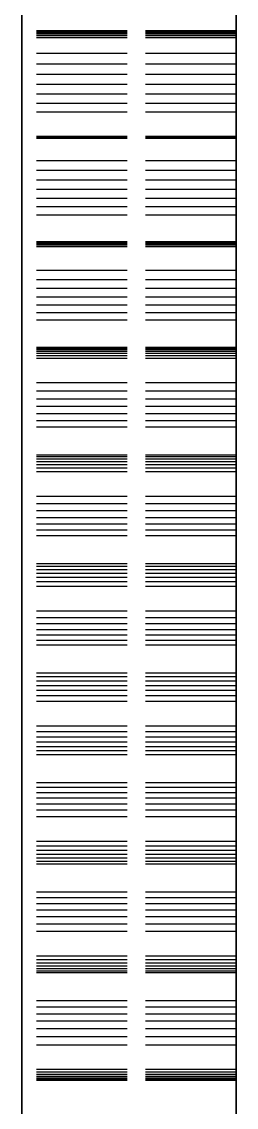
# Model space of a CAD drawing. Header units: millimetres. Extents: x -31 to 125, y -47 to 96.
# Drawn here: x 91.12 to 94.12, y -5.51 to 9.69 of the extents above; entities that cross this region are included whole.
import ezdxf

# ---------------------------------------------------------------- set-up
doc = ezdxf.new("R2010")
doc.units = ezdxf.units.MM
doc.linetypes.add('DASHED', pattern=[1.524, 1.27, -0.254])
doc.layers.add('HIDDEN', color=8, linetype='DASHED')
doc.layers.add('VISIBLE', color=7, linetype='CONTINUOUS')

msp = doc.modelspace()

# ---------------------------------------------------------------- linework, layer by layer
at = {"layer": 'HIDDEN'}
for points in [[(91.125, 10.28571), (91.125, 9.52381), (91.125, 8.7619), (91.125, 8), (91.125, 7.2381), (91.125, 6.47619), (91.125, 5.71429), (91.125, 4.95238), (91.125, 4.19048), (91.125, 3.42857), (91.125, 2.66667), (91.125, 1.90476), (91.125, 1.14286), (91.125, 0.38095), (91.125, -0.38095), (91.125, -1.14286), (91.125, -1.90476), (91.125, -2.66667), (91.125, -3.42857), (91.125, -4.19048), (91.125, -4.95238), (91.125, -5.71429)], [(91.125, 10.12698), (91.125, 9.42857), (91.125, 8.73016), (91.125, 8.03175), (91.125, 7.33333), (91.125, 6.63492), (91.125, 5.93651), (91.125, 5.2381), (91.125, 4.53968), (91.125, 3.84127), (91.125, 3.14286), (91.125, 2.44444), (91.125, 1.74603), (91.125, 1.04762), (91.125, 0.34921), (91.125, -0.34921), (91.125, -1.04762), (91.125, -1.74603), (91.125, -2.44444), (91.125, -3.14286), (91.125, -3.84127), (91.125, -4.53968), (91.125, -5.2381), (91.125, -5.93651)], [(91.125, 0), (91.125, 0.38095), (91.125, 0.7619), (91.125, 1.14286), (91.125, 1.52381), (91.125, 1.90476), (91.125, 2.28571), (91.125, 2.66667), (91.125, 3.04762), (91.125, 3.42857), (91.125, 3.80952), (91.125, 4.19048), (91.125, 4.57143), (91.125, 4.95238), (91.125, 5.33333), (91.125, 5.71429), (91.125, 6.09524), (91.125, 6.47619), (91.125, 6.85714), (91.125, 7.2381), (91.125, 7.61905), (91.125, 8), (91.125, 8.38095), (91.125, 8.7619), (91.125, 9.14286), (91.125, 9.52381), (91.125, 9.90476)], [(91.125, 9.46594), (91.125, 9.82161)], [(91.125, 9.82161), (91.125, 9.46594)], [(91.125, 0), (91.125, 0.34921), (91.125, 0.69841), (91.125, 1.04762), (91.125, 1.39683), (91.125, 1.74603), (91.125, 2.09524), (91.125, 2.44444), (91.125, 2.79365), (91.125, 3.14286), (91.125, 3.49206), (91.125, 3.84127), (91.125, 4.19048), (91.125, 4.53968), (91.125, 4.88889), (91.125, 5.2381), (91.125, 5.5873), (91.125, 5.93651), (91.125, 6.28571), (91.125, 6.63492), (91.125, 6.98413), (91.125, 7.33333), (91.125, 7.68254), (91.125, 8.03175), (91.125, 8.38095), (91.125, 8.73016), (91.125, 9.07937), (91.125, 9.42857), (91.125, 9.77778)], [(91.125, 9.77183), (91.125, 8.99008), (91.125, 8.20833), (91.125, 7.42659), (91.125, 6.64484), (91.125, 5.8631), (91.125, 5.08135), (91.125, 4.2996), (91.125, 3.51786), (91.125, 2.73611), (91.125, 1.95437), (91.125, 1.17262), (91.125, 0.39087), (91.125, -0.39087), (91.125, -1.17262), (91.125, -1.95437), (91.125, -2.73611), (91.125, -3.51786), (91.125, -4.2996), (91.125, -5.08135), (91.125, -5.8631)], [(94.125, 9.46594), (94.125, 9.82161)], [(94.125, 9.82161), (94.125, 9.46594)], [(94.125, 9.77183), (94.125, 8.99008), (94.125, 8.20833), (94.125, 7.42659), (94.125, 6.64484), (94.125, 5.8631), (94.125, 5.08135), (94.125, 4.2996), (94.125, 3.51786), (94.125, 2.73611), (94.125, 1.95437), (94.125, 1.17262), (94.125, 0.39087), (94.125, -0.39087), (94.125, -1.17262), (94.125, -1.95437), (94.125, -2.73611), (94.125, -3.51786), (94.125, -4.2996), (94.125, -5.08135), (94.125, -5.8631)], [(91.125, 9.24743), (91.125, 9.56362)], [(91.125, 9.56362), (91.125, 9.55945)], [(91.125, 9.55945), (91.125, 9.56362)], [(91.125, 9.56362), (91.125, 9.24743)], [(94.125, 9.56362), (91.125, 9.56362)], [(94.125, 9.56362), (91.125, 9.56362)], [(91.125, 9.55945), (91.125, 9.55068)], [(91.125, 9.55068), (91.125, 9.55945)], [(94.125, 9.55945), (91.125, 9.55945)], [(94.125, 9.55945), (91.125, 9.55945)], [(91.125, 9.55068), (91.125, 9.53716)], [(91.125, 9.53716), (91.125, 9.55068)], [(94.125, 9.55068), (91.125, 9.55068)], [(94.125, 9.55068), (91.125, 9.55068)], [(91.125, 9.53716), (91.125, 9.5187)], [(91.125, 9.5187), (91.125, 9.53716)], [(94.125, 9.53716), (91.125, 9.53716)], [(94.125, 9.53716), (91.125, 9.53716)], [(91.125, 9.5187), (91.125, 9.49506)], [(91.125, 9.49506), (91.125, 9.5187)], [(94.125, 9.5187), (91.125, 9.5187)], [(94.125, 9.5187), (91.125, 9.5187)], [(91.125, 9.49506), (91.125, 9.46594)], [(91.125, 9.46594), (91.125, 9.49506)], [(94.125, 9.49506), (91.125, 9.49506)], [(94.125, 9.49506), (91.125, 9.49506)], [(94.125, 9.46594), (91.125, 9.46594)], [(94.125, 9.46594), (91.125, 9.46594)], [(94.125, 9.24743), (94.125, 9.56362)], [(94.125, 9.56362), (94.125, 9.55945)], [(94.125, 9.55945), (94.125, 9.56362)], [(94.125, 9.56362), (94.125, 9.24743)], [(94.125, 9.55945), (94.125, 9.55068)], [(94.125, 9.55068), (94.125, 9.55945)], [(94.125, 9.55068), (94.125, 9.53716)], [(94.125, 9.53716), (94.125, 9.55068)], [(94.125, 9.53716), (94.125, 9.5187)], [(94.125, 9.5187), (94.125, 9.53716)], [(94.125, 9.5187), (94.125, 9.49506)], [(94.125, 9.49506), (94.125, 9.5187)], [(94.125, 9.49506), (94.125, 9.46594)], [(94.125, 9.46594), (94.125, 9.49506)], [(91.125, 9.09847), (91.125, 9.24743)], [(91.125, 9.24743), (91.125, 9.09847)], [(94.125, 9.24743), (91.125, 9.24743)], [(94.125, 9.24743), (91.125, 9.24743)], [(94.125, 9.09847), (94.125, 9.24743)], [(94.125, 9.24743), (94.125, 9.09847)], [(91.125, 8.95393), (91.125, 9.09847)], [(91.125, 9.09847), (91.125, 8.95393)], [(94.125, 9.09847), (91.125, 9.09847)], [(94.125, 9.09847), (91.125, 9.09847)], [(94.125, 8.95393), (94.125, 9.09847)], [(94.125, 9.09847), (94.125, 8.95393)], [(91.125, 8.81401), (91.125, 8.95393)], [(91.125, 8.95393), (91.125, 8.81401)], [(94.125, 8.95393), (91.125, 8.95393)], [(94.125, 8.95393), (91.125, 8.95393)], [(94.125, 8.81401), (94.125, 8.95393)], [(94.125, 8.95393), (94.125, 8.81401)], [(91.125, 8.67893), (91.125, 8.81401)], [(91.125, 8.81401), (91.125, 8.67893)], [(94.125, 8.81401), (91.125, 8.81401)], [(94.125, 8.81401), (91.125, 8.81401)], [(91.125, 8.54896), (91.125, 8.67893)], [(91.125, 8.67893), (91.125, 8.54896)], [(94.125, 8.67893), (91.125, 8.67893)], [(94.125, 8.67893), (91.125, 8.67893)], [(94.125, 8.67893), (94.125, 8.81401)], [(94.125, 8.81401), (94.125, 8.67893)], [(94.125, 8.54896), (94.125, 8.67893)], [(94.125, 8.67893), (94.125, 8.54896)], [(91.125, 8.42447), (91.125, 8.54896)], [(91.125, 8.54896), (91.125, 8.42447)], [(94.125, 8.54896), (91.125, 8.54896)], [(94.125, 8.54896), (91.125, 8.54896)], [(94.125, 8.42447), (94.125, 8.54896)], [(94.125, 8.54896), (94.125, 8.42447)], [(91.125, 8.05755), (91.125, 8.42447)], [(91.125, 8.42447), (91.125, 8.05755)], [(94.125, 8.42447), (91.125, 8.42447)], [(94.125, 8.42447), (91.125, 8.42447)], [(94.125, 8.05755), (94.125, 8.42447)], [(94.125, 8.42447), (94.125, 8.05755)], [(91.125, 8.08707), (91.125, 8.08756)], [(91.125, 8.08756), (91.125, 8.08299)], [(91.125, 8.08299), (91.125, 8.08756)], [(91.125, 8.08756), (91.125, 8.08707)], [(94.125, 8.08756), (91.125, 8.08756)], [(94.125, 8.08756), (91.125, 8.08756)], [(91.125, 8.0817), (91.125, 8.08707)], [(91.125, 8.08707), (91.125, 8.0817)], [(94.125, 8.08707), (91.125, 8.08707)], [(94.125, 8.08707), (91.125, 8.08707)], [(91.125, 8.08299), (91.125, 8.07309)], [(91.125, 8.07309), (91.125, 8.08299)], [(94.125, 8.08299), (91.125, 8.08299)], [(94.125, 8.08299), (91.125, 8.08299)], [(91.125, 8.07161), (91.125, 8.0817)], [(91.125, 8.0817), (91.125, 8.07161)], [(94.125, 8.0817), (91.125, 8.0817)], [(94.125, 8.0817), (91.125, 8.0817)], [(91.125, 8.07309), (91.125, 8.05755)], [(91.125, 8.05755), (91.125, 8.07309)], [(94.125, 8.07309), (91.125, 8.07309)], [(94.125, 8.07309), (91.125, 8.07309)], [(91.125, 7.74637), (91.125, 8.07161)], [(91.125, 8.07161), (91.125, 7.74637)], [(94.125, 8.07161), (91.125, 8.07161)], [(94.125, 8.07161), (91.125, 8.07161)], [(94.125, 8.05755), (91.125, 8.05755)], [(94.125, 8.05755), (91.125, 8.05755)], [(94.125, 8.08707), (94.125, 8.08756)], [(94.125, 8.08756), (94.125, 8.08299)], [(94.125, 8.08299), (94.125, 8.08756)], [(94.125, 8.08756), (94.125, 8.08707)], [(94.125, 8.0817), (94.125, 8.08707)], [(94.125, 8.08707), (94.125, 8.0817)], [(94.125, 8.08299), (94.125, 8.07309)], [(94.125, 8.07309), (94.125, 8.08299)], [(94.125, 8.07161), (94.125, 8.0817)], [(94.125, 8.0817), (94.125, 8.07161)], [(94.125, 8.07309), (94.125, 8.05755)], [(94.125, 8.05755), (94.125, 8.07309)], [(94.125, 7.74637), (94.125, 8.07161)], [(94.125, 8.07161), (94.125, 7.74637)], [(91.125, 7.60753), (91.125, 7.74637)], [(91.125, 7.74637), (91.125, 7.60753)], [(94.125, 7.74637), (91.125, 7.74637)], [(94.125, 7.74637), (91.125, 7.74637)], [(91.125, 7.47324), (91.125, 7.60753)], [(91.125, 7.60753), (91.125, 7.47324)], [(94.125, 7.60753), (91.125, 7.60753)], [(94.125, 7.60753), (91.125, 7.60753)], [(94.125, 7.60753), (94.125, 7.74637)], [(94.125, 7.74637), (94.125, 7.60753)], [(94.125, 7.47324), (94.125, 7.60753)], [(94.125, 7.60753), (94.125, 7.47324)], [(91.125, 7.34372), (91.125, 7.47324)], [(91.125, 7.47324), (91.125, 7.34372)], [(94.125, 7.47324), (91.125, 7.47324)], [(94.125, 7.47324), (91.125, 7.47324)], [(94.125, 7.34372), (94.125, 7.47324)], [(94.125, 7.47324), (94.125, 7.34372)], [(91.125, 7.21918), (91.125, 7.34372)], [(91.125, 7.34372), (91.125, 7.21918)], [(94.125, 7.34372), (91.125, 7.34372)], [(94.125, 7.34372), (91.125, 7.34372)], [(94.125, 7.21918), (94.125, 7.34372)], [(94.125, 7.34372), (94.125, 7.21918)], [(91.125, 7.09992), (91.125, 7.21918)], [(91.125, 7.21918), (91.125, 7.09992)], [(94.125, 7.21918), (91.125, 7.21918)], [(94.125, 7.21918), (91.125, 7.21918)], [(94.125, 7.09992), (94.125, 7.21918)], [(94.125, 7.21918), (94.125, 7.09992)], [(91.125, 6.98628), (91.125, 7.09992)], [(91.125, 7.09992), (91.125, 6.98628)], [(94.125, 7.09992), (91.125, 7.09992)], [(94.125, 7.09992), (91.125, 7.09992)], [(94.125, 6.98628), (94.125, 7.09992)], [(94.125, 7.09992), (94.125, 6.98628)], [(91.125, 6.60992), (91.125, 6.98628)], [(91.125, 6.98628), (91.125, 6.60992)], [(94.125, 6.98628), (91.125, 6.98628)], [(94.125, 6.98628), (91.125, 6.98628)], [(94.125, 6.60992), (94.125, 6.98628)], [(94.125, 6.98628), (94.125, 6.60992)], [(91.125, 6.6079), (91.125, 6.6118)], [(91.125, 6.6118), (91.125, 6.60992)], [(91.125, 6.60992), (91.125, 6.6118)], [(91.125, 6.6118), (91.125, 6.6079)], [(94.125, 6.6118), (91.125, 6.6118)], [(94.125, 6.6118), (91.125, 6.6118)], [(94.125, 6.60992), (91.125, 6.60992)], [(94.125, 6.60992), (91.125, 6.60992)], [(91.125, 6.59857), (91.125, 6.6079)], [(91.125, 6.6079), (91.125, 6.59857)], [(94.125, 6.6079), (91.125, 6.6079)], [(94.125, 6.6079), (91.125, 6.6079)], [(91.125, 6.58406), (91.125, 6.59857)], [(91.125, 6.59857), (91.125, 6.58406)], [(94.125, 6.59857), (91.125, 6.59857)], [(94.125, 6.59857), (91.125, 6.59857)], [(91.125, 6.56458), (91.125, 6.58406)], [(91.125, 6.58406), (91.125, 6.56458)], [(94.125, 6.58406), (91.125, 6.58406)], [(94.125, 6.58406), (91.125, 6.58406)], [(91.125, 6.54029), (91.125, 6.56458)], [(91.125, 6.56458), (91.125, 6.54029)], [(94.125, 6.56458), (91.125, 6.56458)], [(94.125, 6.56458), (91.125, 6.56458)], [(91.125, 6.20758), (91.125, 6.54029)], [(91.125, 6.54029), (91.125, 6.20758)], [(94.125, 6.54029), (91.125, 6.54029)], [(94.125, 6.54029), (91.125, 6.54029)], [(94.125, 6.6079), (94.125, 6.6118)], [(94.125, 6.6118), (94.125, 6.60992)], [(94.125, 6.60992), (94.125, 6.6118)], [(94.125, 6.6118), (94.125, 6.6079)], [(94.125, 6.59857), (94.125, 6.6079)], [(94.125, 6.6079), (94.125, 6.59857)], [(94.125, 6.58406), (94.125, 6.59857)], [(94.125, 6.59857), (94.125, 6.58406)], [(94.125, 6.56458), (94.125, 6.58406)], [(94.125, 6.58406), (94.125, 6.56458)], [(94.125, 6.54029), (94.125, 6.56458)], [(94.125, 6.56458), (94.125, 6.54029)], [(94.125, 6.20758), (94.125, 6.54029)], [(94.125, 6.54029), (94.125, 6.20758)], [(91.125, 6.07952), (91.125, 6.20758)], [(91.125, 6.20758), (91.125, 6.07952)], [(94.125, 6.20758), (91.125, 6.20758)], [(94.125, 6.20758), (91.125, 6.20758)], [(94.125, 6.07952), (94.125, 6.20758)], [(94.125, 6.20758), (94.125, 6.07952)], [(91.125, 5.95615), (91.125, 6.07952)], [(91.125, 6.07952), (91.125, 5.95615)], [(94.125, 6.07952), (91.125, 6.07952)], [(94.125, 6.07952), (91.125, 6.07952)], [(91.125, 5.83765), (91.125, 5.95615)], [(91.125, 5.95615), (91.125, 5.83765)], [(94.125, 5.95615), (91.125, 5.95615)], [(94.125, 5.95615), (91.125, 5.95615)], [(94.125, 5.95615), (94.125, 6.07952)], [(94.125, 6.07952), (94.125, 5.95615)], [(94.125, 5.83765), (94.125, 5.95615)], [(94.125, 5.95615), (94.125, 5.83765)], [(91.125, 5.72427), (91.125, 5.83765)], [(91.125, 5.83765), (91.125, 5.72427)], [(94.125, 5.83765), (91.125, 5.83765)], [(94.125, 5.83765), (91.125, 5.83765)], [(94.125, 5.72427), (94.125, 5.83765)], [(94.125, 5.83765), (94.125, 5.72427)], [(91.125, 5.61628), (91.125, 5.72427)], [(91.125, 5.72427), (91.125, 5.61628)], [(94.125, 5.72427), (91.125, 5.72427)], [(94.125, 5.72427), (91.125, 5.72427)], [(94.125, 5.61628), (94.125, 5.72427)], [(94.125, 5.72427), (94.125, 5.61628)], [(91.125, 5.51405), (91.125, 5.61628)], [(91.125, 5.61628), (91.125, 5.51405)], [(94.125, 5.61628), (91.125, 5.61628)], [(94.125, 5.61628), (91.125, 5.61628)], [(91.125, 5.13008), (91.125, 5.51405)], [(91.125, 5.51405), (91.125, 5.13008)], [(94.125, 5.51405), (91.125, 5.51405)], [(94.125, 5.51405), (91.125, 5.51405)], [(94.125, 5.51405), (94.125, 5.61628)], [(94.125, 5.61628), (94.125, 5.51405)], [(94.125, 5.13008), (94.125, 5.51405)], [(94.125, 5.51405), (94.125, 5.13008)], [(91.125, 5.11829), (91.125, 5.13008)], [(91.125, 5.13008), (91.125, 5.11829)], [(94.125, 5.13008), (91.125, 5.13008)], [(94.125, 5.13008), (91.125, 5.13008)], [(91.125, 5.10062), (91.125, 5.11829)], [(91.125, 5.11829), (91.125, 5.10062)], [(94.125, 5.11829), (91.125, 5.11829)], [(94.125, 5.11829), (91.125, 5.11829)], [(91.125, 5.07743), (91.125, 5.10062)], [(91.125, 5.10062), (91.125, 5.07743)], [(94.125, 5.10062), (91.125, 5.10062)], [(94.125, 5.10062), (91.125, 5.10062)], [(91.125, 5.04897), (91.125, 5.07743)], [(91.125, 5.07743), (91.125, 5.04897)], [(94.125, 5.07743), (91.125, 5.07743)], [(94.125, 5.07743), (91.125, 5.07743)], [(91.125, 5.01547), (91.125, 5.04897)], [(91.125, 5.04897), (91.125, 5.01547)], [(94.125, 5.04897), (91.125, 5.04897)], [(94.125, 5.04897), (91.125, 5.04897)], [(94.125, 5.11829), (94.125, 5.13008)], [(94.125, 5.13008), (94.125, 5.11829)], [(94.125, 5.10062), (94.125, 5.11829)], [(94.125, 5.11829), (94.125, 5.10062)], [(94.125, 5.07743), (94.125, 5.10062)], [(94.125, 5.10062), (94.125, 5.07743)], [(94.125, 5.04897), (94.125, 5.07743)], [(94.125, 5.07743), (94.125, 5.04897)], [(94.125, 5.01547), (94.125, 5.04897)], [(94.125, 5.04897), (94.125, 5.01547)], [(91.125, 4.9771), (91.125, 5.01547)], [(91.125, 5.01547), (91.125, 4.9771)], [(94.125, 5.01547), (91.125, 5.01547)], [(94.125, 5.01547), (91.125, 5.01547)], [(91.125, 4.63855), (91.125, 4.9771)], [(91.125, 4.9771), (91.125, 4.63855)], [(94.125, 4.9771), (91.125, 4.9771)], [(94.125, 4.9771), (91.125, 4.9771)], [(94.125, 4.9771), (94.125, 5.01547)], [(94.125, 5.01547), (94.125, 4.9771)], [(94.125, 4.63855), (94.125, 4.9771)], [(94.125, 4.9771), (94.125, 4.63855)], [(91.125, 4.5219), (91.125, 4.63855)], [(91.125, 4.63855), (91.125, 4.5219)], [(94.125, 4.63855), (91.125, 4.63855)], [(94.125, 4.63855), (91.125, 4.63855)], [(94.125, 4.5219), (94.125, 4.63855)], [(94.125, 4.63855), (94.125, 4.5219)], [(91.125, 4.41003), (91.125, 4.5219)], [(91.125, 4.5219), (91.125, 4.41003)], [(94.125, 4.5219), (91.125, 4.5219)], [(94.125, 4.5219), (91.125, 4.5219)], [(91.125, 4.30314), (91.125, 4.41003)], [(91.125, 4.41003), (91.125, 4.30314)], [(94.125, 4.41003), (91.125, 4.41003)], [(94.125, 4.41003), (91.125, 4.41003)], [(94.125, 4.41003), (94.125, 4.5219)], [(94.125, 4.5219), (94.125, 4.41003)], [(94.125, 4.30314), (94.125, 4.41003)], [(94.125, 4.41003), (94.125, 4.30314)], [(91.125, 4.20146), (91.125, 4.30314)], [(91.125, 4.30314), (91.125, 4.20146)], [(94.125, 4.30314), (91.125, 4.30314)], [(94.125, 4.30314), (91.125, 4.30314)], [(94.125, 4.20146), (94.125, 4.30314)], [(94.125, 4.30314), (94.125, 4.20146)], [(91.125, 4.10528), (91.125, 4.20146)], [(91.125, 4.20146), (91.125, 4.10528)], [(94.125, 4.20146), (91.125, 4.20146)], [(94.125, 4.20146), (91.125, 4.20146)], [(91.125, 4.01496), (91.125, 4.10528)], [(91.125, 4.10528), (91.125, 4.01496)], [(94.125, 4.10528), (91.125, 4.10528)], [(94.125, 4.10528), (91.125, 4.10528)], [(94.125, 4.10528), (94.125, 4.20146)], [(94.125, 4.20146), (94.125, 4.10528)], [(94.125, 4.01496), (94.125, 4.10528)], [(94.125, 4.10528), (94.125, 4.01496)], [(91.125, 3.62525), (91.125, 4.01496)], [(91.125, 4.01496), (91.125, 3.62525)], [(94.125, 4.01496), (91.125, 4.01496)], [(94.125, 4.01496), (91.125, 4.01496)], [(94.125, 3.62525), (94.125, 4.01496)], [(94.125, 4.01496), (94.125, 3.62525)], [(91.125, 3.59984), (91.125, 3.62525)], [(91.125, 3.62525), (91.125, 3.59984)], [(94.125, 3.62525), (91.125, 3.62525)], [(94.125, 3.62525), (91.125, 3.62525)], [(91.125, 3.56849), (91.125, 3.59984)], [(91.125, 3.59984), (91.125, 3.56849)], [(94.125, 3.59984), (91.125, 3.59984)], [(94.125, 3.59984), (91.125, 3.59984)], [(91.125, 3.53155), (91.125, 3.56849)], [(91.125, 3.56849), (91.125, 3.53155)], [(94.125, 3.56849), (91.125, 3.56849)], [(94.125, 3.56849), (91.125, 3.56849)], [(91.125, 3.48929), (91.125, 3.53155)], [(91.125, 3.53155), (91.125, 3.48929)], [(94.125, 3.53155), (91.125, 3.53155)], [(94.125, 3.53155), (91.125, 3.53155)], [(94.125, 3.59984), (94.125, 3.62525)], [(94.125, 3.62525), (94.125, 3.59984)], [(94.125, 3.56849), (94.125, 3.59984)], [(94.125, 3.59984), (94.125, 3.56849)], [(94.125, 3.53155), (94.125, 3.56849)], [(94.125, 3.56849), (94.125, 3.53155)], [(94.125, 3.48929), (94.125, 3.53155)], [(94.125, 3.53155), (94.125, 3.48929)], [(91.125, 3.44194), (91.125, 3.48929)], [(91.125, 3.48929), (91.125, 3.44194)], [(94.125, 3.48929), (91.125, 3.48929)], [(94.125, 3.48929), (91.125, 3.48929)], [(91.125, 3.38966), (91.125, 3.44194)], [(91.125, 3.44194), (91.125, 3.38966)], [(94.125, 3.44194), (91.125, 3.44194)], [(94.125, 3.44194), (91.125, 3.44194)], [(91.125, 3.04691), (91.125, 3.38966)], [(91.125, 3.38966), (91.125, 3.04691)], [(94.125, 3.38966), (91.125, 3.38966)], [(94.125, 3.38966), (91.125, 3.38966)], [(94.125, 3.44194), (94.125, 3.48929)], [(94.125, 3.48929), (94.125, 3.44194)], [(94.125, 3.38966), (94.125, 3.44194)], [(94.125, 3.44194), (94.125, 3.38966)], [(94.125, 3.04691), (94.125, 3.38966)], [(94.125, 3.38966), (94.125, 3.04691)], [(91.125, 2.94224), (91.125, 3.04691)], [(91.125, 3.04691), (91.125, 2.94224)], [(94.125, 3.04691), (91.125, 3.04691)], [(94.125, 3.04691), (91.125, 3.04691)], [(94.125, 2.94224), (94.125, 3.04691)], [(94.125, 3.04691), (94.125, 2.94224)], [(91.125, 2.84243), (91.125, 2.94224)], [(91.125, 2.94224), (91.125, 2.84243)], [(94.125, 2.94224), (91.125, 2.94224)], [(94.125, 2.94224), (91.125, 2.94224)], [(94.125, 2.84243), (94.125, 2.94224)], [(94.125, 2.94224), (94.125, 2.84243)], [(91.125, 2.74767), (91.125, 2.84243)], [(91.125, 2.84243), (91.125, 2.74767)], [(94.125, 2.84243), (91.125, 2.84243)], [(94.125, 2.84243), (91.125, 2.84243)], [(91.125, 2.65819), (91.125, 2.74767)], [(91.125, 2.74767), (91.125, 2.65819)], [(94.125, 2.74767), (91.125, 2.74767)], [(94.125, 2.74767), (91.125, 2.74767)], [(94.125, 2.74767), (94.125, 2.84243)], [(94.125, 2.84243), (94.125, 2.74767)], [(94.125, 2.65819), (94.125, 2.74767)], [(94.125, 2.74767), (94.125, 2.65819)], [(91.125, 2.57428), (91.125, 2.65819)], [(91.125, 2.65819), (91.125, 2.57428)], [(94.125, 2.65819), (91.125, 2.65819)], [(94.125, 2.65819), (91.125, 2.65819)], [(94.125, 2.57428), (94.125, 2.65819)], [(94.125, 2.65819), (94.125, 2.57428)], [(91.125, 2.49631), (91.125, 2.57428)], [(91.125, 2.57428), (91.125, 2.49631)], [(94.125, 2.57428), (91.125, 2.57428)], [(94.125, 2.57428), (91.125, 2.57428)], [(91.125, 2.10275), (91.125, 2.49631)], [(91.125, 2.49631), (91.125, 2.10275)], [(94.125, 2.49631), (91.125, 2.49631)], [(94.125, 2.49631), (91.125, 2.49631)], [(94.125, 2.49631), (94.125, 2.57428)], [(94.125, 2.57428), (94.125, 2.49631)], [(94.125, 2.10275), (94.125, 2.49631)], [(94.125, 2.49631), (94.125, 2.10275)], [(91.125, 2.06386), (91.125, 2.10275)], [(91.125, 2.10275), (91.125, 2.06386)], [(94.125, 2.10275), (91.125, 2.10275)], [(94.125, 2.10275), (91.125, 2.10275)], [(91.125, 2.01897), (91.125, 2.06386)], [(91.125, 2.06386), (91.125, 2.01897)], [(94.125, 2.06386), (91.125, 2.06386)], [(94.125, 2.06386), (91.125, 2.06386)], [(91.125, 1.96847), (91.125, 2.01897)], [(91.125, 2.01897), (91.125, 1.96847)], [(94.125, 2.01897), (91.125, 2.01897)], [(94.125, 2.01897), (91.125, 2.01897)], [(94.125, 2.06386), (94.125, 2.10275)], [(94.125, 2.10275), (94.125, 2.06386)], [(94.125, 2.01897), (94.125, 2.06386)], [(94.125, 2.06386), (94.125, 2.01897)], [(94.125, 1.96847), (94.125, 2.01897)], [(94.125, 2.01897), (94.125, 1.96847)], [(91.125, 1.91261), (91.125, 1.96847)], [(91.125, 1.96847), (91.125, 1.91261)], [(94.125, 1.96847), (91.125, 1.96847)], [(94.125, 1.96847), (91.125, 1.96847)], [(91.125, 1.85163), (91.125, 1.91261)], [(91.125, 1.91261), (91.125, 1.85163)], [(94.125, 1.91261), (91.125, 1.91261)], [(94.125, 1.91261), (91.125, 1.91261)], [(91.125, 1.78571), (91.125, 1.85163)], [(91.125, 1.85163), (91.125, 1.78571)], [(94.125, 1.85163), (91.125, 1.85163)], [(94.125, 1.85163), (91.125, 1.85163)], [(94.125, 1.91261), (94.125, 1.96847)], [(94.125, 1.96847), (94.125, 1.91261)], [(94.125, 1.85163), (94.125, 1.91261)], [(94.125, 1.91261), (94.125, 1.85163)], [(94.125, 1.78571), (94.125, 1.85163)], [(94.125, 1.85163), (94.125, 1.78571)], [(91.125, 1.44044), (91.125, 1.78571)], [(91.125, 1.78571), (91.125, 1.44044)], [(94.125, 1.78571), (91.125, 1.78571)], [(94.125, 1.78571), (91.125, 1.78571)], [(94.125, 1.44044), (94.125, 1.78571)], [(94.125, 1.78571), (94.125, 1.44044)], [(91.125, 1.34825), (91.125, 1.44044)], [(91.125, 1.44044), (91.125, 1.34825)], [(94.125, 1.44044), (91.125, 1.44044)], [(94.125, 1.44044), (91.125, 1.44044)], [(94.125, 1.34825), (94.125, 1.44044)], [(94.125, 1.44044), (94.125, 1.34825)], [(91.125, 1.26098), (91.125, 1.34825)], [(91.125, 1.34825), (91.125, 1.26098)], [(94.125, 1.34825), (91.125, 1.34825)], [(94.125, 1.34825), (91.125, 1.34825)], [(91.125, 1.17881), (91.125, 1.26098)], [(91.125, 1.26098), (91.125, 1.17881)], [(94.125, 1.26098), (91.125, 1.26098)], [(94.125, 1.26098), (91.125, 1.26098)], [(94.125, 1.26098), (94.125, 1.34825)], [(94.125, 1.34825), (94.125, 1.26098)], [(94.125, 1.17881), (94.125, 1.26098)], [(94.125, 1.26098), (94.125, 1.17881)], [(91.125, 1.10197), (91.125, 1.17881)], [(91.125, 1.17881), (91.125, 1.10197)], [(94.125, 1.17881), (91.125, 1.17881)], [(94.125, 1.17881), (91.125, 1.17881)], [(91.125, 1.03074), (91.125, 1.10197)], [(91.125, 1.10197), (91.125, 1.03074)], [(94.125, 1.10197), (91.125, 1.10197)], [(94.125, 1.10197), (91.125, 1.10197)], [(94.125, 1.10197), (94.125, 1.17881)], [(94.125, 1.17881), (94.125, 1.10197)], [(94.125, 1.03074), (94.125, 1.10197)], [(94.125, 1.10197), (94.125, 1.03074)], [(91.125, 0.9655), (91.125, 1.03074)], [(91.125, 1.03074), (91.125, 0.9655)], [(94.125, 1.03074), (91.125, 1.03074)], [(94.125, 1.03074), (91.125, 1.03074)], [(91.125, 0.57001), (91.125, 0.9655)], [(91.125, 0.9655), (91.125, 0.57001)], [(94.125, 0.9655), (91.125, 0.9655)], [(94.125, 0.9655), (91.125, 0.9655)], [(94.125, 0.9655), (94.125, 1.03074)], [(94.125, 1.03074), (94.125, 0.9655)], [(94.125, 0.57001), (94.125, 0.9655)], [(94.125, 0.9655), (94.125, 0.57001)], [(91.125, 0.51782), (91.125, 0.57001)], [(91.125, 0.57001), (91.125, 0.51782)], [(94.125, 0.57001), (91.125, 0.57001)], [(94.125, 0.57001), (91.125, 0.57001)], [(91.125, 0.45962), (91.125, 0.51782)], [(91.125, 0.51782), (91.125, 0.45962)], [(94.125, 0.51782), (91.125, 0.51782)], [(94.125, 0.51782), (91.125, 0.51782)], [(91.125, 0.39579), (91.125, 0.45962)], [(91.125, 0.45962), (91.125, 0.39579)], [(94.125, 0.45962), (91.125, 0.45962)], [(94.125, 0.45962), (91.125, 0.45962)], [(94.125, 0.51782), (94.125, 0.57001)], [(94.125, 0.57001), (94.125, 0.51782)], [(94.125, 0.45962), (94.125, 0.51782)], [(94.125, 0.51782), (94.125, 0.45962)], [(94.125, 0.39579), (94.125, 0.45962)], [(94.125, 0.45962), (94.125, 0.39579)], [(91.125, 0.32661), (91.125, 0.39579)], [(91.125, 0.39579), (91.125, 0.32661)], [(94.125, 0.39579), (91.125, 0.39579)], [(94.125, 0.39579), (91.125, 0.39579)], [(91.125, 0.2523), (91.125, 0.32661)], [(91.125, 0.32661), (91.125, 0.2523)], [(94.125, 0.32661), (91.125, 0.32661)], [(94.125, 0.32661), (91.125, 0.32661)], [(94.125, 0.32661), (94.125, 0.39579)], [(94.125, 0.39579), (94.125, 0.32661)], [(94.125, 0.2523), (94.125, 0.32661)], [(94.125, 0.32661), (94.125, 0.2523)], [(91.125, 0.17306), (91.125, 0.2523)], [(91.125, 0.2523), (91.125, 0.17306)], [(94.125, 0.2523), (91.125, 0.2523)], [(94.125, 0.2523), (91.125, 0.2523)], [(91.125, -0.17306), (91.125, 0.17306)], [(91.125, 0.17306), (91.125, -0.17306)], [(94.125, 0.17306), (91.125, 0.17306)], [(94.125, 0.17306), (91.125, 0.17306)], [(94.125, 0.17306), (94.125, 0.2523)], [(94.125, 0.2523), (94.125, 0.17306)], [(94.125, -0.17306), (94.125, 0.17306)], [(94.125, 0.17306), (94.125, -0.17306)], [(91.125, -5.5873), (91.125, -5.2381), (91.125, -4.88889), (91.125, -4.53968), (91.125, -4.19048), (91.125, -3.84127), (91.125, -3.49206), (91.125, -3.14286), (91.125, -2.79365), (91.125, -2.44444), (91.125, -2.09524), (91.125, -1.74603), (91.125, -1.39683), (91.125, -1.04762), (91.125, -0.69841), (91.125, -0.34921), (91.125, 0)], [(91.125, -5.71429), (91.125, -5.33333), (91.125, -4.95238), (91.125, -4.57143), (91.125, -4.19048), (91.125, -3.80952), (91.125, -3.42857), (91.125, -3.04762), (91.125, -2.66667), (91.125, -2.28571), (91.125, -1.90476), (91.125, -1.52381), (91.125, -1.14286), (91.125, -0.7619), (91.125, -0.38095), (91.125, 0)], [(91.125, -0.2523), (91.125, -0.17306)], [(91.125, -0.17306), (91.125, -0.2523)], [(94.125, -0.17306), (91.125, -0.17306)], [(94.125, -0.17306), (91.125, -0.17306)], [(91.125, -0.32661), (91.125, -0.2523)], [(91.125, -0.2523), (91.125, -0.32661)], [(94.125, -0.2523), (91.125, -0.2523)], [(94.125, -0.2523), (91.125, -0.2523)], [(94.125, -0.2523), (94.125, -0.17306)], [(94.125, -0.17306), (94.125, -0.2523)], [(94.125, -0.32661), (94.125, -0.2523)], [(94.125, -0.2523), (94.125, -0.32661)], [(91.125, -0.39579), (91.125, -0.32661)], [(91.125, -0.32661), (91.125, -0.39579)], [(94.125, -0.32661), (91.125, -0.32661)], [(94.125, -0.32661), (91.125, -0.32661)], [(91.125, -0.45962), (91.125, -0.39579)], [(91.125, -0.39579), (91.125, -0.45962)], [(94.125, -0.39579), (91.125, -0.39579)], [(94.125, -0.39579), (91.125, -0.39579)], [(94.125, -0.39579), (94.125, -0.32661)], [(94.125, -0.32661), (94.125, -0.39579)], [(94.125, -0.45962), (94.125, -0.39579)], [(94.125, -0.39579), (94.125, -0.45962)], [(91.125, -0.51782), (91.125, -0.45962)], [(91.125, -0.45962), (91.125, -0.51782)], [(94.125, -0.45962), (91.125, -0.45962)], [(94.125, -0.45962), (91.125, -0.45962)], [(91.125, -0.57001), (91.125, -0.51782)], [(91.125, -0.51782), (91.125, -0.57001)], [(94.125, -0.51782), (91.125, -0.51782)], [(94.125, -0.51782), (91.125, -0.51782)], [(91.125, -0.57001), (91.125, -0.9655)], [(91.125, -0.9655), (91.125, -0.57001)], [(94.125, -0.57001), (91.125, -0.57001)], [(94.125, -0.57001), (91.125, -0.57001)], [(94.125, -0.51782), (94.125, -0.45962)], [(94.125, -0.45962), (94.125, -0.51782)], [(94.125, -0.57001), (94.125, -0.51782)], [(94.125, -0.51782), (94.125, -0.57001)], [(94.125, -0.57001), (94.125, -0.9655)], [(94.125, -0.9655), (94.125, -0.57001)], [(91.125, -0.9655), (91.125, -1.03074)], [(91.125, -1.03074), (91.125, -0.9655)], [(94.125, -0.9655), (91.125, -0.9655)], [(94.125, -0.9655), (91.125, -0.9655)], [(91.125, -1.03074), (91.125, -1.10197)], [(91.125, -1.10197), (91.125, -1.03074)], [(94.125, -1.03074), (91.125, -1.03074)], [(94.125, -1.03074), (91.125, -1.03074)], [(94.125, -0.9655), (94.125, -1.03074)], [(94.125, -1.03074), (94.125, -0.9655)], [(94.125, -1.03074), (94.125, -1.10197)], [(94.125, -1.10197), (94.125, -1.03074)], [(91.125, -1.10197), (91.125, -1.17881)], [(91.125, -1.17881), (91.125, -1.10197)], [(94.125, -1.10197), (91.125, -1.10197)], [(94.125, -1.10197), (91.125, -1.10197)], [(91.125, -1.17881), (91.125, -1.26098)], [(91.125, -1.26098), (91.125, -1.17881)], [(94.125, -1.17881), (91.125, -1.17881)], [(94.125, -1.17881), (91.125, -1.17881)], [(94.125, -1.10197), (94.125, -1.17881)], [(94.125, -1.17881), (94.125, -1.10197)], [(94.125, -1.17881), (94.125, -1.26098)], [(94.125, -1.26098), (94.125, -1.17881)], [(91.125, -1.26098), (91.125, -1.34825)], [(91.125, -1.34825), (91.125, -1.26098)], [(94.125, -1.26098), (91.125, -1.26098)], [(94.125, -1.26098), (91.125, -1.26098)], [(91.125, -1.34825), (91.125, -1.44044)], [(91.125, -1.44044), (91.125, -1.34825)], [(94.125, -1.34825), (91.125, -1.34825)], [(94.125, -1.34825), (91.125, -1.34825)], [(94.125, -1.26098), (94.125, -1.34825)], [(94.125, -1.34825), (94.125, -1.26098)], [(94.125, -1.34825), (94.125, -1.44044)], [(94.125, -1.44044), (94.125, -1.34825)], [(91.125, -1.44044), (91.125, -1.78571)], [(91.125, -1.78571), (91.125, -1.44044)], [(94.125, -1.44044), (91.125, -1.44044)], [(94.125, -1.44044), (91.125, -1.44044)], [(94.125, -1.44044), (94.125, -1.78571)], [(94.125, -1.78571), (94.125, -1.44044)], [(91.125, -1.78571), (91.125, -1.85163)], [(91.125, -1.85163), (91.125, -1.78571)], [(94.125, -1.78571), (91.125, -1.78571)], [(94.125, -1.78571), (91.125, -1.78571)], [(94.125, -1.78571), (94.125, -1.85163)], [(94.125, -1.85163), (94.125, -1.78571)], [(91.125, -1.85163), (91.125, -1.91261)], [(91.125, -1.91261), (91.125, -1.85163)], [(94.125, -1.85163), (91.125, -1.85163)], [(94.125, -1.85163), (91.125, -1.85163)], [(91.125, -1.91261), (91.125, -1.96847)], [(91.125, -1.96847), (91.125, -1.91261)], [(94.125, -1.91261), (91.125, -1.91261)], [(94.125, -1.91261), (91.125, -1.91261)], [(91.125, -1.96847), (91.125, -2.01897)], [(91.125, -2.01897), (91.125, -1.96847)], [(94.125, -1.96847), (91.125, -1.96847)], [(94.125, -1.96847), (91.125, -1.96847)], [(94.125, -1.85163), (94.125, -1.91261)], [(94.125, -1.91261), (94.125, -1.85163)], [(94.125, -1.91261), (94.125, -1.96847)], [(94.125, -1.96847), (94.125, -1.91261)], [(94.125, -1.96847), (94.125, -2.01897)], [(94.125, -2.01897), (94.125, -1.96847)], [(91.125, -2.01897), (91.125, -2.06386)], [(91.125, -2.06386), (91.125, -2.01897)], [(94.125, -2.01897), (91.125, -2.01897)], [(94.125, -2.01897), (91.125, -2.01897)], [(91.125, -2.06386), (91.125, -2.10275)], [(91.125, -2.10275), (91.125, -2.06386)], [(94.125, -2.06386), (91.125, -2.06386)], [(94.125, -2.06386), (91.125, -2.06386)], [(91.125, -2.10275), (91.125, -2.49631)], [(91.125, -2.49631), (91.125, -2.10275)], [(94.125, -2.10275), (91.125, -2.10275)], [(94.125, -2.10275), (91.125, -2.10275)], [(94.125, -2.01897), (94.125, -2.06386)], [(94.125, -2.06386), (94.125, -2.01897)], [(94.125, -2.06386), (94.125, -2.10275)], [(94.125, -2.10275), (94.125, -2.06386)], [(94.125, -2.10275), (94.125, -2.49631)], [(94.125, -2.49631), (94.125, -2.10275)], [(91.125, -2.49631), (91.125, -2.57428)], [(91.125, -2.57428), (91.125, -2.49631)], [(94.125, -2.49631), (91.125, -2.49631)], [(94.125, -2.49631), (91.125, -2.49631)], [(91.125, -2.57428), (91.125, -2.65819)], [(91.125, -2.65819), (91.125, -2.57428)], [(94.125, -2.57428), (91.125, -2.57428)], [(94.125, -2.57428), (91.125, -2.57428)], [(94.125, -2.49631), (94.125, -2.57428)], [(94.125, -2.57428), (94.125, -2.49631)], [(94.125, -2.57428), (94.125, -2.65819)], [(94.125, -2.65819), (94.125, -2.57428)], [(91.125, -2.65819), (91.125, -2.74767)], [(91.125, -2.74767), (91.125, -2.65819)], [(94.125, -2.65819), (91.125, -2.65819)], [(94.125, -2.65819), (91.125, -2.65819)], [(94.125, -2.65819), (94.125, -2.74767)], [(94.125, -2.74767), (94.125, -2.65819)], [(91.125, -2.74767), (91.125, -2.84243)], [(91.125, -2.84243), (91.125, -2.74767)], [(94.125, -2.74767), (91.125, -2.74767)], [(94.125, -2.74767), (91.125, -2.74767)], [(91.125, -2.84243), (91.125, -2.94224)], [(91.125, -2.94224), (91.125, -2.84243)], [(94.125, -2.84243), (91.125, -2.84243)], [(94.125, -2.84243), (91.125, -2.84243)], [(94.125, -2.74767), (94.125, -2.84243)], [(94.125, -2.84243), (94.125, -2.74767)], [(94.125, -2.84243), (94.125, -2.94224)], [(94.125, -2.94224), (94.125, -2.84243)], [(91.125, -2.94224), (91.125, -3.04691)], [(91.125, -3.04691), (91.125, -2.94224)], [(94.125, -2.94224), (91.125, -2.94224)], [(94.125, -2.94224), (91.125, -2.94224)], [(94.125, -2.94224), (94.125, -3.04691)], [(94.125, -3.04691), (94.125, -2.94224)], [(91.125, -3.04691), (91.125, -3.38966)], [(91.125, -3.38966), (91.125, -3.04691)], [(94.125, -3.04691), (91.125, -3.04691)], [(94.125, -3.04691), (91.125, -3.04691)], [(94.125, -3.04691), (94.125, -3.38966)], [(94.125, -3.38966), (94.125, -3.04691)], [(91.125, -3.38966), (91.125, -3.44194)], [(91.125, -3.44194), (91.125, -3.38966)], [(94.125, -3.38966), (91.125, -3.38966)], [(94.125, -3.38966), (91.125, -3.38966)], [(91.125, -3.44194), (91.125, -3.48929)], [(91.125, -3.48929), (91.125, -3.44194)], [(94.125, -3.44194), (91.125, -3.44194)], [(94.125, -3.44194), (91.125, -3.44194)], [(91.125, -3.48929), (91.125, -3.53155)], [(91.125, -3.53155), (91.125, -3.48929)], [(94.125, -3.48929), (91.125, -3.48929)], [(94.125, -3.48929), (91.125, -3.48929)], [(94.125, -3.38966), (94.125, -3.44194)], [(94.125, -3.44194), (94.125, -3.38966)], [(94.125, -3.44194), (94.125, -3.48929)], [(94.125, -3.48929), (94.125, -3.44194)], [(94.125, -3.48929), (94.125, -3.53155)], [(94.125, -3.53155), (94.125, -3.48929)], [(91.125, -3.53155), (91.125, -3.56849)], [(91.125, -3.56849), (91.125, -3.53155)], [(94.125, -3.53155), (91.125, -3.53155)], [(94.125, -3.53155), (91.125, -3.53155)], [(91.125, -3.56849), (91.125, -3.59984)], [(91.125, -3.59984), (91.125, -3.56849)], [(94.125, -3.56849), (91.125, -3.56849)], [(94.125, -3.56849), (91.125, -3.56849)], [(91.125, -3.59984), (91.125, -3.62525)], [(91.125, -3.62525), (91.125, -3.59984)], [(94.125, -3.59984), (91.125, -3.59984)], [(94.125, -3.59984), (91.125, -3.59984)], [(91.125, -3.62525), (91.125, -4.01496)], [(91.125, -4.01496), (91.125, -3.62525)], [(94.125, -3.62525), (91.125, -3.62525)], [(94.125, -3.62525), (91.125, -3.62525)], [(94.125, -3.53155), (94.125, -3.56849)], [(94.125, -3.56849), (94.125, -3.53155)], [(94.125, -3.56849), (94.125, -3.59984)], [(94.125, -3.59984), (94.125, -3.56849)], [(94.125, -3.59984), (94.125, -3.62525)], [(94.125, -3.62525), (94.125, -3.59984)], [(94.125, -3.62525), (94.125, -4.01496)], [(94.125, -4.01496), (94.125, -3.62525)], [(91.125, -4.01496), (91.125, -4.10528)], [(91.125, -4.10528), (91.125, -4.01496)], [(94.125, -4.01496), (91.125, -4.01496)], [(94.125, -4.01496), (91.125, -4.01496)], [(94.125, -4.01496), (94.125, -4.10528)], [(94.125, -4.10528), (94.125, -4.01496)], [(91.125, -4.10528), (91.125, -4.20146)], [(91.125, -4.20146), (91.125, -4.10528)], [(94.125, -4.10528), (91.125, -4.10528)], [(94.125, -4.10528), (91.125, -4.10528)], [(91.125, -4.20146), (91.125, -4.30314)], [(91.125, -4.30314), (91.125, -4.20146)], [(94.125, -4.20146), (91.125, -4.20146)], [(94.125, -4.20146), (91.125, -4.20146)], [(94.125, -4.10528), (94.125, -4.20146)], [(94.125, -4.20146), (94.125, -4.10528)], [(94.125, -4.20146), (94.125, -4.30314)], [(94.125, -4.30314), (94.125, -4.20146)], [(91.125, -4.30314), (91.125, -4.41003)], [(91.125, -4.41003), (91.125, -4.30314)], [(94.125, -4.30314), (91.125, -4.30314)], [(94.125, -4.30314), (91.125, -4.30314)], [(94.125, -4.30314), (94.125, -4.41003)], [(94.125, -4.41003), (94.125, -4.30314)], [(91.125, -4.41003), (91.125, -4.5219)], [(91.125, -4.5219), (91.125, -4.41003)], [(94.125, -4.41003), (91.125, -4.41003)], [(94.125, -4.41003), (91.125, -4.41003)], [(91.125, -4.5219), (91.125, -4.63855)], [(91.125, -4.63855), (91.125, -4.5219)], [(94.125, -4.5219), (91.125, -4.5219)], [(94.125, -4.5219), (91.125, -4.5219)], [(94.125, -4.41003), (94.125, -4.5219)], [(94.125, -4.5219), (94.125, -4.41003)], [(94.125, -4.5219), (94.125, -4.63855)], [(94.125, -4.63855), (94.125, -4.5219)], [(91.125, -4.63855), (91.125, -4.9771)], [(91.125, -4.9771), (91.125, -4.63855)], [(94.125, -4.63855), (91.125, -4.63855)], [(94.125, -4.63855), (91.125, -4.63855)], [(94.125, -4.63855), (94.125, -4.9771)], [(94.125, -4.9771), (94.125, -4.63855)], [(91.125, -4.9771), (91.125, -5.01547)], [(91.125, -5.01547), (91.125, -4.9771)], [(94.125, -4.9771), (91.125, -4.9771)], [(94.125, -4.9771), (91.125, -4.9771)], [(91.125, -5.01547), (91.125, -5.04897)], [(91.125, -5.04897), (91.125, -5.01547)], [(94.125, -5.01547), (91.125, -5.01547)], [(94.125, -5.01547), (91.125, -5.01547)], [(94.125, -4.9771), (94.125, -5.01547)], [(94.125, -5.01547), (94.125, -4.9771)], [(94.125, -5.01547), (94.125, -5.04897)], [(94.125, -5.04897), (94.125, -5.01547)], [(91.125, -5.04897), (91.125, -5.07743)], [(91.125, -5.07743), (91.125, -5.04897)], [(94.125, -5.04897), (91.125, -5.04897)], [(94.125, -5.04897), (91.125, -5.04897)], [(91.125, -5.07743), (91.125, -5.10062)], [(91.125, -5.10062), (91.125, -5.07743)], [(94.125, -5.07743), (91.125, -5.07743)], [(94.125, -5.07743), (91.125, -5.07743)], [(91.125, -5.10062), (91.125, -5.11829)], [(91.125, -5.11829), (91.125, -5.10062)], [(94.125, -5.10062), (91.125, -5.10062)], [(94.125, -5.10062), (91.125, -5.10062)], [(91.125, -5.11829), (91.125, -5.13008)], [(91.125, -5.13008), (91.125, -5.11829)], [(94.125, -5.11829), (91.125, -5.11829)], [(94.125, -5.11829), (91.125, -5.11829)], [(91.125, -5.13008), (91.125, -5.51405)], [(91.125, -5.51405), (91.125, -5.13008)], [(94.125, -5.13008), (91.125, -5.13008)], [(94.125, -5.13008), (91.125, -5.13008)], [(94.125, -5.04897), (94.125, -5.07743)], [(94.125, -5.07743), (94.125, -5.04897)], [(94.125, -5.07743), (94.125, -5.10062)], [(94.125, -5.10062), (94.125, -5.07743)], [(94.125, -5.10062), (94.125, -5.11829)], [(94.125, -5.11829), (94.125, -5.10062)], [(94.125, -5.11829), (94.125, -5.13008)], [(94.125, -5.13008), (94.125, -5.11829)], [(94.125, -5.13008), (94.125, -5.51405)], [(94.125, -5.51405), (94.125, -5.13008)]]:
    msp.add_lwpolyline(points, dxfattribs=at)
at = {"layer": 'VISIBLE'}
for points in [[(91.125, 0), (91.125, 0.39087), (91.125, 0.78175), (91.125, 1.17262), (91.125, 1.56349), (91.125, 1.95437), (91.125, 2.34524), (91.125, 2.73611), (91.125, 3.12698), (91.125, 3.51786), (91.125, 3.90873), (91.125, 4.2996), (91.125, 4.69048), (91.125, 5.08135), (91.125, 5.47222), (91.125, 5.8631), (91.125, 6.25397), (91.125, 6.64484), (91.125, 7.03571), (91.125, 7.42659), (91.125, 7.81746), (91.125, 8.20833), (91.125, 8.59921), (91.125, 8.99008), (91.125, 9.38095), (91.125, 9.77183)], [(94.125, 0), (94.125, 0.39087), (94.125, 0.78175), (94.125, 1.17262), (94.125, 1.56349), (94.125, 1.95437), (94.125, 2.34524), (94.125, 2.73611), (94.125, 3.12698), (94.125, 3.51786), (94.125, 3.90873), (94.125, 4.2996), (94.125, 4.69048), (94.125, 5.08135), (94.125, 5.47222), (94.125, 5.8631), (94.125, 6.25397), (94.125, 6.64484), (94.125, 7.03571), (94.125, 7.42659), (94.125, 7.81746), (94.125, 8.20833), (94.125, 8.59921), (94.125, 8.99008), (94.125, 9.38095), (94.125, 9.77183)], [(91.125, -5.8631), (91.125, -5.47222), (91.125, -5.08135), (91.125, -4.69048), (91.125, -4.2996), (91.125, -3.90873), (91.125, -3.51786), (91.125, -3.12698), (91.125, -2.73611), (91.125, -2.34524), (91.125, -1.95437), (91.125, -1.56349), (91.125, -1.17262), (91.125, -0.78175), (91.125, -0.39087), (91.125, 0)], [(94.125, -5.8631), (94.125, -5.47222), (94.125, -5.08135), (94.125, -4.69048), (94.125, -4.2996), (94.125, -3.90873), (94.125, -3.51786), (94.125, -3.12698), (94.125, -2.73611), (94.125, -2.34524), (94.125, -1.95437), (94.125, -1.56349), (94.125, -1.17262), (94.125, -0.78175), (94.125, -0.39087), (94.125, 0)]]:
    msp.add_lwpolyline(points, dxfattribs=at)

doc.saveas('drawing.dxf')
